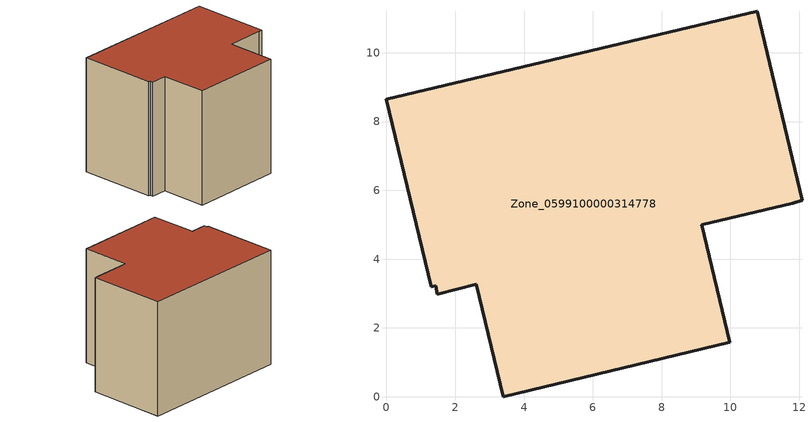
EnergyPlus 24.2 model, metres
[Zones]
Zone_0599100000314778
 floor ground (C_G): 3.4,0 2.61,3.27 1.47,2.98 1.43,3.23 1.3,3.2 0,8.66 10.79,11.21 12.08,5.72 11.81,5.63 9.17,4.99 9.98,1.59 z0
 wall outside (C_F): 12.08,5.72 10.79,11.21 0,8.66 1.3,3.2 1.43,3.23 1.47,2.98 2.61,3.27 3.4,0 9.98,1.59 9.17,4.99 11.81,5.63 12.08,5.72 z0:8.35
 roof outside (C_R): 1.3,3.2 1.43,3.23 1.47,2.98 2.61,3.27 3.4,0 9.98,1.59 9.17,4.99 11.81,5.63 12.08,5.72 10.79,11.21 0,8.66 z8.35
[BUILDING]
Pand.0599100000314778: North Axis=0; Terrain=City; Loads Convergence Tolerance Value=0.04; Temperature Convergence Tolerance Value=0.4; Solar Distribution=FullExterior; Maximum Number of Warmup Days=25; Minimum Number of Warmup Days=1
[Site:Location]
Rotterdam.The.Hague.AP_ZH_NLD Design_Conditions: Latitude=51.96; Longitude=4.45; Time Zone=1; Elevation=-4.5
[SITE:GROUNDTEMPERATURE:BUILDINGSURFACE]
18, 18, 18, 18, 18, 18, 18, 18, 18, 18, 18, 18
[MATERIAL] Thermal Absorptance=0.9; Solar Absorptance=0.7; Visible Absorptance=0.7
Name | Roughness | Thickness | Conductivity | Density | Specific Heat
G.TC.1992-2005 | MediumSmooth | 0.15 | 0.06 | 540 | 1210
F.TC.1992-2005 | Rough | 0.3 | 0.12 | 1920 | 840
R.TC.1992-2005 | MediumRough | 0.2 | 0.08 | 1500 | 1000
[CONSTRUCTION]
C_G: G.TC.1992-2005
C_F: F.TC.1992-2005
C_R: R.TC.1992-2005
[ZONE]
Zone_0599100000314778: Type=1; Multiplier=1; Ceiling Height=Autocalculate; Volume=Autocalculate; Floor Area=autocalculate; Part of Total Floor Area=Yes
[ZONEINFILTRATION:DESIGNFLOWRATE]
Infil_Zone_0599100000314778: Zone or ZoneList or Space or SpaceList=Zone_0599100000314778; Schedule=AlwaysOn; Design Flow Rate Calculation Method=Flow/Area; Flow Rate per Floor Area=0.0015; Constant Term Coefficient=1; Temperature Term Coefficient=0; Velocity Term Coefficient=0; Velocity Squared Term Coefficient=0
[HVACTEMPLATE:ZONE:IDEALLOADSAIRSYSTEM]
Zone_0599100000314778: Maximum Heating Supply Air Temperature=50; Minimum Cooling Supply Air Temperature=13; Maximum Heating Supply Air Humidity Ratio=0.0156; Minimum Cooling Supply Air Humidity Ratio=0.0077; Heating Limit=NoLimit; Cooling Limit=NoLimit; Dehumidification Control Type=ConstantSensibleHeatRatio; Cooling Sensible Heat Ratio=0.7; Dehumidification Setpoint=60; Humidification Control Type=None; Humidification Setpoint=30; Outdoor Air Method=None; Outdoor Air Flow Rate per Person=0.00944; Outdoor Air Flow Rate per Zone Floor Area=0; Outdoor Air Flow Rate per Zone=0; Demand Controlled Ventilation Type=None; Outdoor Air Economizer Type=NoEconomizer; Heat Recovery Type=None; Sensible Heat Recovery Effectiveness=0.7; Latent Heat Recovery Effectiveness=0.65
[ZONECONTROL:THERMOSTAT]
ThermostatControl_Zone_0599100000314778: Zone or ZoneList=Zone_0599100000314778; Control Type Schedule=DualSetpointControlType; Control 1=Thermostat_Zone_0599100000314778; Temperature Difference Between Cutout And Setpoint=0
[THERMOSTATSETPOINT:DUALSETPOINT]
Thermostat_Zone_0599100000314778: Heating Setpoint Temperature Schedule=HeatingSetpoint_Zone_0599100000314778; Cooling Setpoint Temperature Schedule=CoolingSetpoint_Zone_0599100000314778
[SCHEDULE:COMPACT]
HeatingSetpoint_Zone_0599100000314778: Through: 12/31, For: AllDays, Until: 24:00, 21
CoolingSetpoint_Zone_0599100000314778: Through: 12/31, For: AllDays, Until: 24:00, 24
DualSetpointControlType: Through: 12/31, For: AllDays, Until: 24:00, 4
AlwaysOn: Through: 12/31, For: AllDays, Until: 24:00, 1
